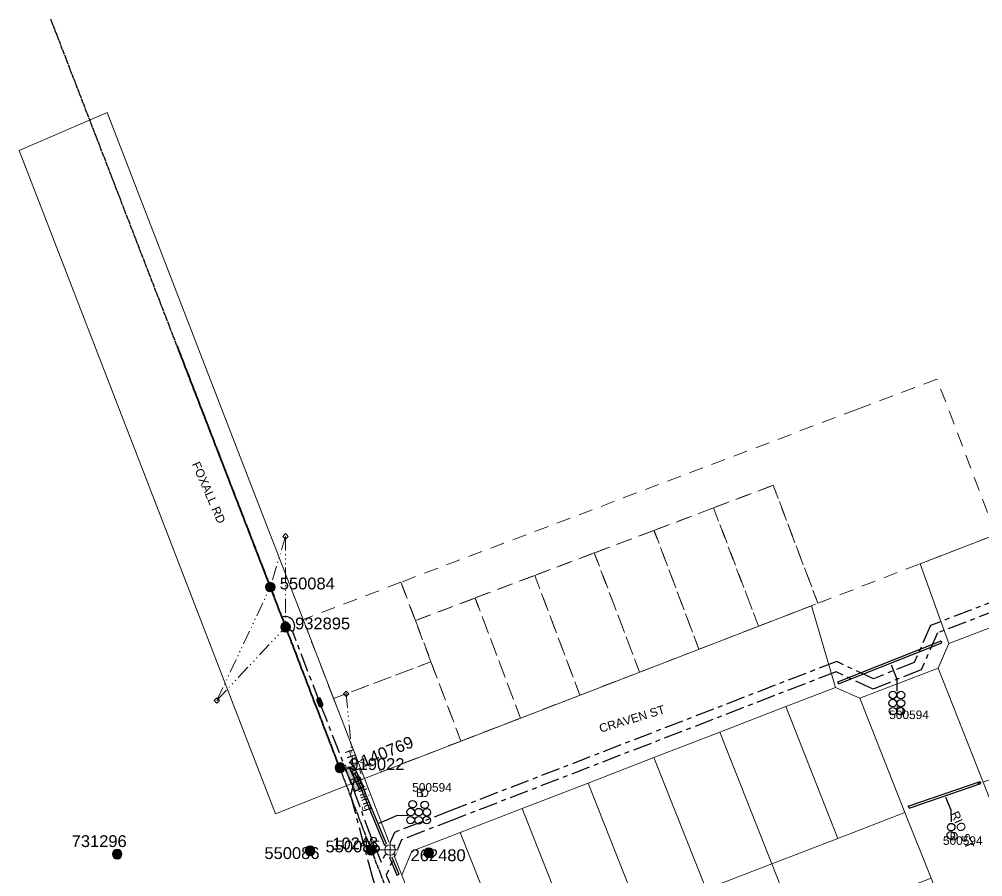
# Model space of a CAD drawing. Header units: metres. Extents: x 0 to 311631, y 0 to 6270612.
# Drawn here: x 310882.3 to 311086.3, y 6270418.6 to 6270600.1 of the extents above; entities that cross this region are included whole.
import ezdxf
from ezdxf.enums import TextEntityAlignment as Align

# ---------------------------------------------------------------- set-up
doc = ezdxf.new("R2010")
doc.units = ezdxf.units.M
for name, pattern in [('Cable Exist OH', [1, 1, 0]), ('Cable Exist UG', [7, 4, -1, 1, -1]), ('Dash', [5, 3, -2]), ('PHANTOMX2', [6.6, 3, -0.75, 0.2, -0.75, 0.2, -0.75, 0.2, -0.75])]:
    doc.linetypes.add(name, pattern=pattern)
doc.layers.get('0').update_dxf_attribs({"color": 6})
for name, color, linetype, lineweight in [('_User Miscellaneous1', 30, 'Continuous', 13), ('_User_LV_Exist', 5, 'Continuous', 35), ('Cadastre Developer_SP_EXT', 98, 'Continuous', 15), ('Cadastre Land Parcels_SP_EXT', 118, 'Continuous', 15), ('Cadastre Roads_SP_EXT', 218, 'Continuous', 15), ('Mains_HV_EXT', 13, 'Continuous', 25), ('Mains_LV_EXT', 163, 'Continuous', 25), ('Mains_SL_EXT', 131, 'Continuous', 25), ('Services_SP_EXT', 42, 'PHANTOMX2', 20), ('Services_SP_MOD', 3, 'PHANTOMX2', 20)]:
    doc.layers.add(name, color=color, linetype=linetype, lineweight=lineweight)
for name, color, linetype in [('Duct_SP_EXT', 30, 'Continuous'), ('Equip_HV_EXT', 7, 'Continuous'), ('SupportsOH_SP_TR_HV_LV_SL_EXT', 7, 'Continuous'), ('SupportsUG_SP_LV_EXT', 7, 'Continuous'), ('Trench_SP_EXT', 7, 'Continuous')]:
    doc.layers.add(name, color=color, linetype=linetype)
doc.styles.add('iecARIAL', font='arial.ttf', dxfattribs={"height": 2})
doc.styles.add('POLE_LABEL', font='arial.ttf', dxfattribs={"height": 2})
doc.styles.add('SL_LABEL', font='arial.ttf', dxfattribs={"height": 2})
doc.styles.get("Standard").update_dxf_attribs({"font": 'arial.ttf'})
doc.linetypes.add('Cable E UG', pattern='A,5,-0.1,["E",Standard,S=1.5,R=0,X=0,Y=-0.75],-1.45', length=6.55)

# ---------------------------------------------------------------- blocks, each defined once
blk = doc.blocks.new('PILLAR_EXT')
blk.add_hatch(color=256).paths.add_polyline_path([(-2.5, 1), (-2.5, -1), (2.5, -1), (2.5, 1)])
for p, q in [((-2.5, 0), (2.5, 0)), ((0, 1), (0, -1))]:
    blk.add_line(p, q)
at = {"ltscale": 10}
blk.add_line((2.5, 0), (-2.5, 0), dxfattribs=at)
blk.add_lwpolyline([(-2.5, -1), (-1.25, -1), (1.25, -1), (2.5, -1), (2.5, 1), (-2.5, 1)], close=True)
at = {"width": 0.9, "flags": 8}
blk.add_attdef('ASSET_NUM', text='', height=2, rotation=90, dxfattribs=at).set_placement((-2, 4), align=Align.MIDDLE_LEFT)
for tag, p, flags in [('OWNED_BY', (0, -0.2), 9), ('STATE', (0, -0.4), 9), ('SUPPORT_TYPE', (0, -0.6), 9), ('STREETNAME', (0, -1.8), 9), ('SUBURB', (0, -2), 1), ('USAGE', (0, -0.8), 9), ('LEGEND', (0, -1), 9), ('LOCATION', (0, -1.2), 9), ('NOTES', (0, -1.4), 9), ('PARENT', (0, -1.6), 9)]:
    blk.add_attdef(tag, p, '', height=0.2, dxfattribs=dict(flags=flags))
blk = doc.blocks.new('DUCT_EXT')
blk.add_circle((0, 0.8), 0.8)
at = {"flags": 1}
blk.add_attdef('Z', (0, 0), '', height=0.2, dxfattribs=at)
at = {"flags": 9}
for tag, p in [('DUCT_CODE', (0, 0)), ('XSECT_TYPE', (0, -0.2)), ('STATE', (0, -0.6)), ('FB_REFERENCE', (0, -0.4)), ('NOTES', (0, -0.8))]:
    blk.add_attdef(tag, text='', height=0.2, dxfattribs=at).set_placement(p, align=Align.MIDDLE_LEFT)
blk = doc.blocks.new('CCP_EXT')
at = {"flags": 9}
for tag, p in [('STATE', (0, -1.8)), ('NOTES', (0, -2))]:
    blk.add_attdef(tag, text='', height=0.2, dxfattribs=at).set_placement(p, align=Align.MIDDLE_LEFT)
blk.add_wipeout([(0, 0.57), (0.57, 0), (0, -0.57), (-0.57, 0)])
blk.add_lwpolyline([(-0.57, 0), (0, 0.57), (0.57, 0), (0, -0.57), (-0.57, 0)])
at = {"flags": 1}
blk.add_attdef('Z', (0, 0), '', height=0.2, dxfattribs=at)
at = {"flags": 9}
for tag, p in [('CCP_TYPE', (0, 0)), ('CONSTRUCTED_VOLTAGE', (0, -0.2)), ('OPERATING_VOLTAGE', (0, -0.6)), ('ORIENTATION', (0, -0.8)), ('OWNED_BY', (0, -1)), ('NO_PHASES', (0, -0.4)), ('USAGE', (0, -1.2)), ('LEGEND', (0, -1.4)), ('LIFE_SUPPORT', (0, -1.6))]:
    blk.add_attdef(tag, text='', height=0.2, dxfattribs=at).set_placement(p, align=Align.MIDDLE_LEFT)
blk = doc.blocks.new('POLE_EXT')
blk.add_hatch(color=256).paths.add_polyline_path([(-1, 0, 1), (1, 0, 1)])
blk.add_lwpolyline([(-1, 0, 1), (1, 0, 1)], format="xyb", close=True)
at = {"flags": 8}
blk.add_attdef('pNumber', text='', height=2, dxfattribs=at).set_placement((2.5, 2.5), align=Align.MIDDLE_CENTER)
at = {"style": 'POLE_LABEL', "flags": 9}
for tag, p in [('STRUCTURE_PLANT_NUMBER', (1.35, 0.03)), ('STREET_CODE', (1.35, -0.2))]:
    blk.add_attdef(tag, text='', height=0.2, dxfattribs=at).set_placement(p, align=Align.MIDDLE_LEFT)
at = {"flags": 9}
for tag, p in [('OWNED_BY', (1.35, -0.4)), ('SPECIAL_USE', (1.35, -0.8)), ('STATE', (1.35, -1)), ('cLV', (1.35, -1.4)), ('hDepth', (1.35, -1.6)), ('hDia', (1.35, -1.8)), ('cHV', (1.35, -2)), ('PARENT', (1.35, -0.6)), ('USAGE', (1.35, -1.2)), ('cLinedev', (1.35, -3.4)), ('pExisting', (1.35, -3.8)), ('LBRACKET', (1.35, -2.2)), ('LExisting', (1.35, -2.4)), ('LANTNUMBER', (1.35, -2.6)), ('LOther', (1.35, -2.8)), ('LRemove', (1.35, -3)), ('LEGEND', (1.35, -3.2)), ('LOCATION', (1.35, -3.6)), ('PFNUMBER', (1.35, -4)), ('pFooting', (1.35, -4.4)), ('pNew', (1.35, -4.6)), ('pRelocate', (1.35, -5)), ('pRemove', (1.35, -5.2)), ('pReplace', (1.35, -5.4)), ('pStay', (1.35, -5.6)), ('pType', (1.35, -5.8)), ('cspan', (1.35, -6)), ('STREETNAME', (1.35, -6.2)), ('NEWPFNUMBER', (1.35, -4.2)), ('SUBURB', (1.35, -6.4)), ('OPERATED_BY', (1.36, -7.01)), ('NOTES', (1.35, -6.6)), ('MAINTAINED_BY', (1.36, -6.81))]:
    blk.add_attdef(tag, text='', height=0.2, dxfattribs=at).set_placement(p, align=Align.MIDDLE_LEFT)
at = {"flags": 1}
blk.add_attdef('Z', (1.35, -7.33), '', height=0.2, dxfattribs=at)
blk = doc.blocks.new('HV_STJ_EXT')
h = blk.add_hatch(color=256)
edge = h.paths.add_edge_path()
edge.add_ellipse((-0.59, 0.13), major_axis=(0.226, 0.226), ratio=1, start_angle=45, end_angle=135)
edge.add_line((-0.91, 0.13), (-0.91, -0.13))
edge.add_ellipse((-0.59, -0.13), major_axis=(0.226, 0.226), ratio=1, start_angle=135, end_angle=225)
edge.add_line((-0.59, -0.45), (0.59, -0.45))
edge.add_ellipse((0.59, -0.13), major_axis=(-0.226, 0.226), ratio=1, start_angle=135, end_angle=225)
edge.add_line((0.91, -0.13), (0.91, 0.13))
edge.add_ellipse((0.59, 0.13), major_axis=(-0.226, 0.226), ratio=1, start_angle=225, end_angle=315)
edge.add_line((0.59, 0.45), (-0.59, 0.45))
blk.add_lwpolyline([(-0.91, 0.13), (-0.91, -0.13, 0.414214), (-0.59, -0.45), (0.59, -0.45, 0.414214), (0.91, -0.13), (0.91, 0.13, 0.414214), (0.59, 0.45), (-0.59, 0.45, 0.414214)], format="xyb", close=True)
for tag, flags, p in [('ORIENTATION', 9, (1.5, 0)), ('Z', 1, (1.5, -0.8)), ('USAGE', 9, (1.5, -0.2)), ('LEGEND', 9, (1.5, -0.4)), ('NOTES', 9, (1.5, -0.6))]:
    blk.add_attdef(tag, text='', height=0.2, dxfattribs=dict(flags=flags)).set_placement(p, align=Align.MIDDLE_LEFT)
blk = doc.blocks.new('SL_LANTERN_EXT')
at = {"flags": 9}
for tag, p in [('LRATECODE', (-7.4, 0)), ('LOUTREACHVOCAB', (-7.2, 0)), ('LOUTREACH', (-7, 0)), ('LANTNUMBER', (-6.6, 0)), ('LNEW', (-6.4, 0)), ('LMASTVOCAB', (-6.2, 0)), ('LMAST', (-6, 0)), ('LLAMPVOCAB', (-5.8, 0)), ('LLAMP', (-5.6, 0)), ('LEXIST', (-5.4, 0)), ('LCHARGE3PERCENT', (-5.2, 0)), ('LCHARGE3', (-5, 0)), ('LCHARGE2PERCENT', (-4.8, 0)), ('LCHARGE2', (-4.6, 0)), ('LCHARGE1PERCENT', (-4.4, 0)), ('LCHARGE1', (-4.2, 0)), ('LCATEGORY', (-4, 0)), ('LBRACKETVOCAB', (-3.8, 0)), ('LBRACKET', (-3.6, 0)), ('LKINGHEIGHT', (-3.4, 0)), ('CREPLACE', (-3.2, 0)), ('CREMOVE', (-3, 0)), ('CNUMBER', (-2.8, 0)), ('CNEW', (-2.6, 0)), ('CEXIST', (-2.4, 0)), ('USAGE', (-2.2, 0)), ('STATE', (-2, 0)), ('OWNED_BY', (-1.8, 0)), ('ORIENTATION', (-1.6, 0)), ('OPERATING_VOLTAGE', (-1.4, 0)), ('NO_PHASES', (-1.2, 0)), ('LANTERN_TYPE', (-1, 0)), ('LANTERN_PURPOSE', (-0.8, 0)), ('CONTROL_TYPE', (-0.6, 0)), ('CONSTRUCTED_VOLTAGE', (-0.4, 0))]:
    blk.add_attdef(tag, text='', height=0.001, rotation=270, dxfattribs=at).set_placement(p, align=Align.MIDDLE_LEFT)
at = {"style": 'SL_LABEL', "flags": 9}
blk.add_attdef('STREET_CODE', text='', height=0.001, rotation=270, dxfattribs=at).set_placement((0, 0), align=Align.MIDDLE_LEFT)
at = {"flags": 1}
blk.add_attdef('Z', (0, 0), '', height=0.001, rotation=270, dxfattribs=at)
at = {"width": 0.9}
blk.add_attdef('LNUMBER', text='', height=1, dxfattribs=at).set_placement((7, -1), align=Align.MIDDLE_LEFT)
at = {"flags": 9}
for tag, p in [('LREMOVE', (0, -7.6)), ('LREPLACE', (0, -7.8)), ('LTYPE', (0, -8)), ('LTYPEVOCAB', (0, -8.2)), ('LEGEND', (0, -8.4)), ('SUBURB', (0, -8.6)), ('STREETNAME', (0, -8.8)), ('LOCATION', (0, -9)), ('NOTES', (0, -9.2)), ('MAINTAINED_BY', (0, -9.86))]:
    blk.add_attdef(tag, text='', height=0.001, dxfattribs=at).set_placement(p, align=Align.MIDDLE_LEFT)
blk.add_attdef('OPERATED_BY', (0, -9.61), '', height=0.001, dxfattribs=at)
blk.add_wipeout([(5.69, 0), (5.06, -1.06), (4, -1.69), (2.94, -1.06), (2.31, 0), (2.94, 1.06), (4, 1.69), (5.06, 1.06)])
for p, q in [((0, 0), (4, 0)), ((2.94, 1.06), (3.2, 0.8)), ((4, 1.69), (4, 0)), ((5.06, 1.06), (4.8, 0.8)), ((2.94, -1.06), (3.2, -0.8)), ((4, 0), (5.69, 0)), ((4, 0), (4, -1.69)), ((5.06, -1.06), (4.8, -0.8))]:
    blk.add_line(p, q)
blk.add_circle((4, 0), 1.12)

msp = doc.modelspace()

# ---------------------------------------------------------------- linework, layer by layer
at = {"layer": '_User Miscellaneous1', "linetype": 'Cable Exist OH'}
msp.add_lwpolyline([(310935.464, 6270479.899), (310915.726, 6270530.928)], dxfattribs=at)
at = {"layer": '_User_LV_Exist', "linetype": 'Cable Exist OH'}
msp.add_lwpolyline([(310935.464, 6270479.899), (310915.726, 6270530.928)], dxfattribs=at)
at = {"layer": 'Cadastre Developer_SP_EXT', "linetype": 'Dash'}
for points in [[(310963.111, 6270480.914), (310966.172, 6270472.81), (310978.803, 6270477.581), (310991.428, 6270482.351), (311004.061, 6270487.123), (311016.684, 6270491.893), (311029.318, 6270496.666), (311041.94, 6270501.434), (311051.375, 6270476.462), (311089.066, 6270491.007), (311076.595, 6270523.917), (311059.739, 6270517.53), (310963.111, 6270480.914)], [(311029.318, 6270496.666), (311038.781, 6270471.602), (311051.375, 6270476.462), (311041.94, 6270501.434), (311029.318, 6270496.666)], [(311016.689, 6270491.895), (311026.187, 6270466.741), (311038.781, 6270471.602), (311029.312, 6270496.663), (311016.689, 6270491.895)], [(311004.056, 6270487.122), (311013.593, 6270461.879), (311026.187, 6270466.741), (311016.684, 6270491.893), (311004.056, 6270487.122)], [(310991.428, 6270482.351), (311000.999, 6270457.018), (311013.593, 6270461.879), (311004.056, 6270487.122), (310991.428, 6270482.351)], [(310978.803, 6270477.581), (310988.406, 6270452.158), (311000.999, 6270457.018), (310991.428, 6270482.351), (310978.803, 6270477.581)], [(310966.173, 6270472.81), (310975.812, 6270447.296), (310988.406, 6270452.158), (310978.8, 6270477.579), (310966.173, 6270472.81)]]:
    msp.add_lwpolyline(points, close=True, dxfattribs=at)
at = {"layer": 'Cadastre Land Parcels_SP_EXT', "linetype": 'Continuous'}
for points in [[(311102.706, 6270444.897), (311091.685, 6270472.78), (311079.089, 6270467.916), (311076.837, 6270462.762), (311086.388, 6270438.597), (311102.706, 6270444.897)], [(311069.823, 6270432.203), (311060.273, 6270456.366), (311055.079, 6270458.648), (311044.592, 6270454.597), (311055.615, 6270426.714), (311069.823, 6270432.203)], [(311055.615, 6270426.714), (311044.592, 6270454.597), (311030.634, 6270449.206), (311041.657, 6270421.324), (311055.615, 6270426.714)], [(311041.657, 6270421.324), (311030.634, 6270449.206), (311016.676, 6270443.815), (311027.698, 6270415.933), (311041.657, 6270421.324)], [(311027.698, 6270415.933), (311016.676, 6270443.815), (311002.718, 6270438.424), (311013.74, 6270410.542), (311027.698, 6270415.933)], [(311013.74, 6270410.542), (311002.718, 6270438.424), (310988.759, 6270433.033), (310999.782, 6270405.15), (311013.74, 6270410.542)], [(310999.782, 6270405.15), (310988.759, 6270433.033), (310975.686, 6270427.983), (310986.707, 6270400.101), (310999.782, 6270405.15)], [(311075.334, 6270418.262), (311069.823, 6270432.203), (311055.615, 6270426.714), (311041.657, 6270421.324), (311047.167, 6270407.384), (311075.334, 6270418.262)], [(310986.707, 6270400.101), (310975.686, 6270427.983), (310965.45, 6270424.03), (310963.291, 6270418.926), (310972.653, 6270394.659), (310986.707, 6270400.101)], [(311047.167, 6270407.384), (311041.657, 6270421.324), (311027.698, 6270415.933), (311013.74, 6270410.542), (310999.782, 6270405.15), (311005.293, 6270391.21), (311010.805, 6270377.264), (310987.493, 6270368.265), (310983.456, 6270366.659), (310984.375, 6270364.277), (311081.805, 6270401.883), (311080.851, 6270404.303), (311077.129, 6270402.865), (311052.682, 6270393.428), (311047.167, 6270407.384)], [(311047.167, 6270407.384), (311041.657, 6270421.324), (311027.698, 6270415.933), (311013.74, 6270410.542), (310999.782, 6270405.15), (311005.293, 6270391.21), (311010.805, 6270377.264), (310987.493, 6270368.265), (310983.456, 6270366.659), (310984.375, 6270364.277), (311081.805, 6270401.883), (311080.851, 6270404.303), (311077.129, 6270402.865), (311052.682, 6270393.428), (311047.167, 6270407.384)]]:
    msp.add_lwpolyline(points, close=True, dxfattribs=at)
at = {"layer": 'Cadastre Roads_SP_EXT', "linetype": 'Continuous'}
for points in [[(311091.685, 6270472.78), (311105.644, 6270478.171), (311117.275, 6270482.662), (311128.908, 6270487.154), (311140.539, 6270491.647), (311152.172, 6270496.139), (311163.804, 6270500.631), (311175.436, 6270505.123), (311187.068, 6270509.616), (311198.7, 6270514.107), (311210.332, 6270518.598), (311221.965, 6270523.091), (311241.506, 6270530.638), (311235.7, 6270547.587), (311073.041, 6270484.791), (311079.089, 6270467.916), (311091.685, 6270472.78)], [(310965.45, 6270424.03), (310975.686, 6270427.983), (310988.759, 6270433.033), (311002.718, 6270438.424), (311016.676, 6270443.815), (311030.634, 6270449.206), (311044.592, 6270454.597), (311055.079, 6270458.648), (311050.019, 6270475.904), (310955.402, 6270439.374), (310961.85, 6270422.66), (310963.291, 6270418.926), (310965.45, 6270424.03)], [(311098.37, 6270408.276), (311097.416, 6270410.697), (311101.139, 6270412.133), (311095.946, 6270414.415), (311091.897, 6270424.657), (311086.388, 6270438.597), (311076.837, 6270462.762), (311060.273, 6270456.366), (311069.823, 6270432.203), (311075.334, 6270418.262), (311079.381, 6270408.02), (311077.129, 6270402.865), (311080.851, 6270404.303), (311081.805, 6270401.883), (311098.37, 6270408.276)]]:
    msp.add_lwpolyline(points, close=True, dxfattribs=at)
at = {"layer": 'Duct_SP_EXT'}
for p, q in [((311055.579, 6270459.833), (311077.468, 6270468.507)), ((311055.756, 6270459.387), (311077.644, 6270468.061)), ((311077.468, 6270468.507), (311077.556, 6270468.284)), ((311077.644, 6270468.061), (311077.556, 6270468.284)), ((311055.579, 6270459.833), (311055.668, 6270459.61)), ((311055.756, 6270459.387), (311055.668, 6270459.61)), ((310953.291, 6270440.524), (310953.514, 6270440.611)), ((310953.291, 6270440.524), (310953.61, 6270439.7)), ((310953.738, 6270440.698), (310953.514, 6270440.611)), ((310953.61, 6270439.7), (310953.833, 6270439.79)), ((310953.61, 6270439.7), (310962.213, 6270418.937)), ((310953.738, 6270440.698), (310954.056, 6270439.879)), ((310954.056, 6270439.879), (310953.833, 6270439.79)), ((310954.056, 6270439.879), (310962.656, 6270419.12)), ((311070.526, 6270433.556), (311085.758, 6270438.765)), ((311070.681, 6270433.102), (311085.913, 6270438.311)), ((311085.758, 6270438.765), (311085.835, 6270438.538)), ((311085.913, 6270438.311), (311085.835, 6270438.538)), ((311070.526, 6270433.556), (311070.604, 6270433.329)), ((311070.681, 6270433.102), (311070.604, 6270433.329)), ((310962.213, 6270418.937), (310962.435, 6270419.028)), ((310962.656, 6270419.12), (310962.435, 6270419.028))]:
    msp.add_line(p, q, dxfattribs=at)
for points in [[(311068.185, 6270457.849), (311068.18, 6270460.358), (311066.98, 6270463.38)], [(311079.643, 6270430.209), (311079.619, 6270432.663), (311078.438, 6270435.394)], [(310964.595, 6270431.496), (310962.284, 6270431.521), (310958.454, 6270429.834)]]:
    msp.add_lwpolyline(points, dxfattribs=at)
at = {"layer": 'Mains_HV_EXT', "linetype": 'Cable Exist UG'}
for points in [[(311178.557, 6270501.365), (311176.734, 6270501.776), (311174.112, 6270507.821), (311174.112, 6270507.821), (311076.729, 6270470.175), (311073.252, 6270462.401), (311063.056, 6270458.288), (311055.228, 6270461.962), (310974.625, 6270430.793), (310963.244, 6270426.403), (310959.996, 6270418.954), (310960.455, 6270417.829), (310960.455, 6270417.829), (310969.857, 6270393.721), (310982.079, 6270361.895), (310982.079, 6270361.895), (310987.774, 6270347.143), (310987.624, 6270345.066)], [(310945.941, 6270455.477), (310940.195, 6270470.444), (310938.708, 6270471.441)]]:
    msp.add_lwpolyline(points, dxfattribs=at)
at = {"layer": 'Mains_HV_EXT', "linetype": 'Continuous'}
msp.add_lwpolyline([(310940.195, 6270470.444, 0.7667082), (310937.882, 6270473.528)], format="xyb", dxfattribs=at)
at = {"layer": 'Mains_HV_EXT', "linetype": 'Cable E UG'}
msp.add_lwpolyline([(310950.213, 6270441.672), (310951.486, 6270442.248)], dxfattribs=at)
at = {"layer": 'Mains_LV_EXT', "linetype": 'Cable Exist UG'}
for points in [[(310953.272, 6270439.404), (310952.226, 6270441.767), (310950.213, 6270441.672)], [(310953.272, 6270439.404), (310952.461, 6270435.809), (310956.43, 6270420.766), (310956.43, 6270420.766), (310957.005, 6270418.663), (310958.449, 6270414.269), (310960.583, 6270414.563), (310961.096, 6270413.223), (310987.624, 6270345.066)]]:
    msp.add_lwpolyline(points, dxfattribs=at)
at = {"layer": 'Mains_SL_EXT', "linetype": 'Cable Exist OH'}
msp.add_lwpolyline([(310956.806, 6270424.25), (310977.528, 6270371.025), (310997.962, 6270317.926)], dxfattribs=at)
at = {"layer": 'Trench_SP_EXT', "linetype": 'Cable Exist UG'}
msp.add_lwpolyline([(311085.835, 6270438.538), (311085.203, 6270438.305)], dxfattribs=at)

# ---------------------------------------------------------------- block references
at = {"layer": '_User Miscellaneous1'}
ref = msp.add_blockref('POLE_EXT', (310935.464, 6270479.899), dxfattribs=at)
ref.add_attrib('ASSET_NUM', '550084', dxfattribs={"layer": '0', "height": 2.5, "style": 'POLE_LABEL'}).set_placement((310937.464, 6270480.649), align=Align.MIDDLE_LEFT)
ref = msp.add_blockref('POLE_EXT', (310950.213, 6270441.672), dxfattribs=at)
ref.add_attrib('ASSET_NUM', '919022', dxfattribs={"layer": '0', "height": 2.5, "style": 'POLE_LABEL'}).set_placement((310952.213, 6270442.422), align=Align.MIDDLE_LEFT)
ref = msp.add_blockref('POLE_EXT', (310903.059, 6270423.376), dxfattribs=at)
ref.add_attrib('ASSET_NUM', '731296', dxfattribs={"layer": '0', "height": 2.5, "style": 'POLE_LABEL'}).set_placement((310905.059, 6270424.126), align=Align.BOTTOM_RIGHT)
ref = msp.add_blockref('POLE_EXT', (310943.869, 6270424.091), dxfattribs=at)
ref.add_attrib('ASSET_NUM', '550086', dxfattribs={"layer": '0', "height": 2.5, "style": 'POLE_LABEL'}).set_placement((310945.869, 6270424.841), align=Align.TOP_RIGHT)
ref = msp.add_blockref('POLE_EXT', (310956.806, 6270424.25), dxfattribs=at)
ref.add_attrib('ASSET_NUM', '550085', dxfattribs={"layer": '0', "height": 2.5, "style": 'POLE_LABEL'}).set_placement((310958.806, 6270425), align=Align.MIDDLE_RIGHT)
ref = msp.add_blockref('POLE_EXT', (310968.986, 6270423.64), dxfattribs=at)
ref.add_attrib('ASSET_NUM', '262480', dxfattribs={"layer": '0', "height": 2.5, "rotation": 0.00693, "style": 'POLE_LABEL'}).set_placement((310970.986, 6270424.39), align=Align.TOP_CENTER)
at = {"layer": 'Duct_SP_EXT'}
for p, rotation in [((311066.451, 6270457.072), 269.4791436121582), ((311068.172, 6270457.05), 269.4791436121582), ((311066.433, 6270455.349), 269.4791436121582), ((311068.162, 6270455.328), 269.4791436121582), ((311066.461, 6270453.634), 269.9999999999998), ((311068.139, 6270453.614), 269.9999999999998), ((310965.173, 6270431.483), 359.5957748458046), ((310965.579, 6270433.139), 359.5957748458046), ((310966.885, 6270431.467), 359.5957748458046), ((310968.143, 6270433.006), 359.5957748458046), ((310968.595, 6270431.442), 0.1166308967121525), ((310965.158, 6270429.763), 359.5957748458046), ((310966.875, 6270429.746), 359.5957748458046), ((310968.589, 6270429.769), 0.1166308967121525), ((311078.804, 6270429.088), 269.9676220000377), ((311078.722, 6270427.334), 269.9676220000377)]:
    msp.add_blockref('DUCT_EXT', p, dxfattribs=dict(at, rotation=rotation))
at = {"layer": 'Equip_HV_EXT', "rotation": 111.0936536908657}
msp.add_blockref('HV_STJ_EXT', (310945.941, 6270455.477), dxfattribs=at)
at = {"layer": 'Services_SP_EXT'}
for p in [(310938.675, 6270490.625), (310951.542, 6270457.312), (310924.152, 6270455.908)]:
    msp.add_blockref('CCP_EXT', p, dxfattribs=at)
at = {"layer": 'SupportsOH_SP_TR_HV_LV_SL_EXT'}
ref = msp.add_blockref('POLE_EXT', (310938.708, 6270471.441), dxfattribs=at)
ref.add_attrib('ASSET_NUM', '932895', dxfattribs={"layer": '0', "height": 2.5, "style": 'POLE_LABEL'}).set_placement((310940.708, 6270472.191), align=Align.MIDDLE_LEFT)
ref = msp.add_blockref('POLE_EXT', (310950.213, 6270441.672), dxfattribs=at)
ref.add_attrib('ASSET_NUM', '919022', dxfattribs={"layer": '0', "height": 2.5, "style": 'POLE_LABEL'}).set_placement((310952.213, 6270442.422), align=Align.MIDDLE_LEFT)
ref = msp.add_blockref('POLE_EXT', (310903.059, 6270423.376), dxfattribs=at)
ref.add_attrib('ASSET_NUM', '731296', dxfattribs={"layer": '0', "height": 2.5, "style": 'POLE_LABEL'}).set_placement((310905.059, 6270424.126), align=Align.BOTTOM_RIGHT)
ref = msp.add_blockref('POLE_EXT', (310943.869, 6270424.091), dxfattribs=at)
ref.add_attrib('ASSET_NUM', '550086', dxfattribs={"layer": '0', "height": 2.5, "style": 'POLE_LABEL'}).set_placement((310945.869, 6270424.841), align=Align.TOP_RIGHT)
ref = msp.add_blockref('POLE_EXT', (310956.806, 6270424.25), dxfattribs=at)
ref.add_attrib('ASSET_NUM', '550085', dxfattribs={"layer": '0', "height": 2.5, "style": 'POLE_LABEL'}).set_placement((310958.806, 6270425), align=Align.MIDDLE_RIGHT)
ref = msp.add_blockref('POLE_EXT', (310968.986, 6270423.64), dxfattribs=at)
ref.add_attrib('ASSET_NUM', '262480', dxfattribs={"layer": '0', "height": 2.5, "rotation": 0.00693, "style": 'POLE_LABEL'}).set_placement((310970.986, 6270424.39), align=Align.TOP_CENTER)
at = {"layer": 'SupportsUG_SP_LV_EXT'}
ref = msp.add_blockref('PILLAR_EXT', (310953.272, 6270439.404), dxfattribs=dict(at, rotation=294.9768144136074))
ref.add_attrib('ASSET_NUM', '140769', dxfattribs={"layer": '0', "height": 2.5, "rotation": 22.19864, "style": 'iecARIAL'}).set_placement((310954.772, 6270442.904), align=Align.MIDDLE_LEFT)

# ---------------------------------------------------------------- texts
at = {"layer": 'Cadastre Roads_SP_EXT'}
for s, rotation, p in [('FOXALL RD', 293.53219, (310918.81, 6270505.94)), ('CRAVEN ST', 16.91215, (311005.398, 6270449.045)), ('RIO ST', 294.02117, (311079.463, 6270431.966))]:
    msp.add_text(s, height=1.8, rotation=rotation, dxfattribs=at).set_placement(p)
at = {"layer": 'Duct_SP_EXT'}
for s, p in [('500594', (311066.488, 6270451.96)), ('D', (311067.834, 6270452.857)), ('500594', (310965.492, 6270436.595)), ('B', (310966.301, 6270435.442)), ('D', (310967.224, 6270435.439)), ('500594', (311077.858, 6270425.337)), ('D', (311079.288, 6270426.292))]:
    msp.add_text(s, height=1.8, dxfattribs=at).set_placement(p)
at = {"layer": 'Mains_HV_EXT'}
msp.add_text('HV Earthing', height=1.8, rotation=288.91859, dxfattribs=at).set_placement((310951.225, 6270445.185))

# ---------------------------------------------------------------- next in the draw order: linework, layer by layer
at = {"layer": '_User Miscellaneous1', "linetype": 'Cable Exist OH'}
msp.add_lwpolyline([(310950.111, 6270441.708), (310935.464, 6270479.899)], dxfattribs=at)
at = {"layer": '_User_LV_Exist', "linetype": 'Cable Exist OH'}
msp.add_lwpolyline([(310950.111, 6270441.708), (310935.464, 6270479.899)], dxfattribs=at)
at = {"layer": 'Cadastre Developer_SP_EXT', "linetype": 'Dash'}
for points in [[(310942.397, 6270472.999), (310948.861, 6270456.285), (310969.474, 6270464.072), (310966.172, 6270472.81), (310963.111, 6270480.914), (310942.397, 6270472.999)], [(310948.861, 6270456.285), (310953.945, 6270443.143), (310959.15, 6270440.864), (310975.812, 6270447.296), (310969.474, 6270464.072), (310948.861, 6270456.285)]]:
    msp.add_lwpolyline(points, close=True, dxfattribs=at)
at = {"layer": 'Cadastre Roads_SP_EXT', "linetype": 'Continuous'}
msp.add_lwpolyline([(310955.402, 6270439.374), (310942.397, 6270472.999), (310929.435, 6270506.546), (310900.917, 6270580.316), (310882.313, 6270572.28), (310910.986, 6270498.06), (310936.543, 6270431.873), (310955.402, 6270439.374)], close=True, dxfattribs=at)
at = {"layer": 'Mains_HV_EXT', "linetype": 'Cable Exist OH'}
msp.add_lwpolyline([(310938.688, 6270471.505), (310888.999, 6270600.054)], dxfattribs=at)
at = {"layer": 'Mains_HV_EXT', "linetype": 'Cable Exist UG'}
msp.add_lwpolyline([(311178.557, 6270501.365), (311178.169, 6270503.02), (311175.281, 6270510.413), (311175.281, 6270510.413), (311075.257, 6270471.752), (311071.767, 6270463.956), (311063.173, 6270460.483), (311055.368, 6270464.15), (310973.913, 6270432.664), (310961.752, 6270427.972), (310958.982, 6270421.582), (310956.901, 6270426.791), (310956.901, 6270426.791), (310952.604, 6270438.293), (310945.941, 6270455.477)], dxfattribs=at)
at = {"layer": 'Mains_LV_EXT', "linetype": 'Cable Exist OH'}
for points in [[(310938.708, 6270471.441), (310915.726, 6270530.928)], [(310950.111, 6270441.708), (310938.708, 6270471.441)]]:
    msp.add_lwpolyline(points, dxfattribs=at)
at = {"layer": 'Mains_SL_EXT', "linetype": 'Cable Exist OH'}
msp.add_lwpolyline([(310915.726, 6270530.928), (310938.708, 6270471.441), (310956.806, 6270424.25)], dxfattribs=at)
at = {"layer": 'Services_SP_EXT'}
for points in [[(310938.675, 6270490.625), (310938.708, 6270471.441)], [(310924.152, 6270455.908), (310938.708, 6270471.441)], [(310951.542, 6270457.312), (310953.207, 6270439.323)]]:
    msp.add_lwpolyline(points, dxfattribs=at)
at = {"layer": 'Services_SP_MOD'}
for points in [[(310938.675, 6270490.625), (310935.464, 6270479.899)], [(310924.152, 6270455.908), (310935.464, 6270479.899)], [(310951.542, 6270457.312), (310953.207, 6270439.323)]]:
    msp.add_lwpolyline(points, dxfattribs=at)

# ---------------------------------------------------------------- next in the draw order: block references
at = {"layer": '_User Miscellaneous1'}
ref = msp.add_blockref('SL_LANTERN_EXT', (310956.806, 6270424.25), dxfattribs=at)
ref.add_attrib('ASSET_NUM', '10248', dxfattribs={"layer": '0', "height": 2.5, "rotation": 1.06546, "style": 'iecARIAL'}).set_placement((310958.306, 6270425.75), align=Align.MIDDLE_RIGHT)

doc.saveas('drawing.dxf')
